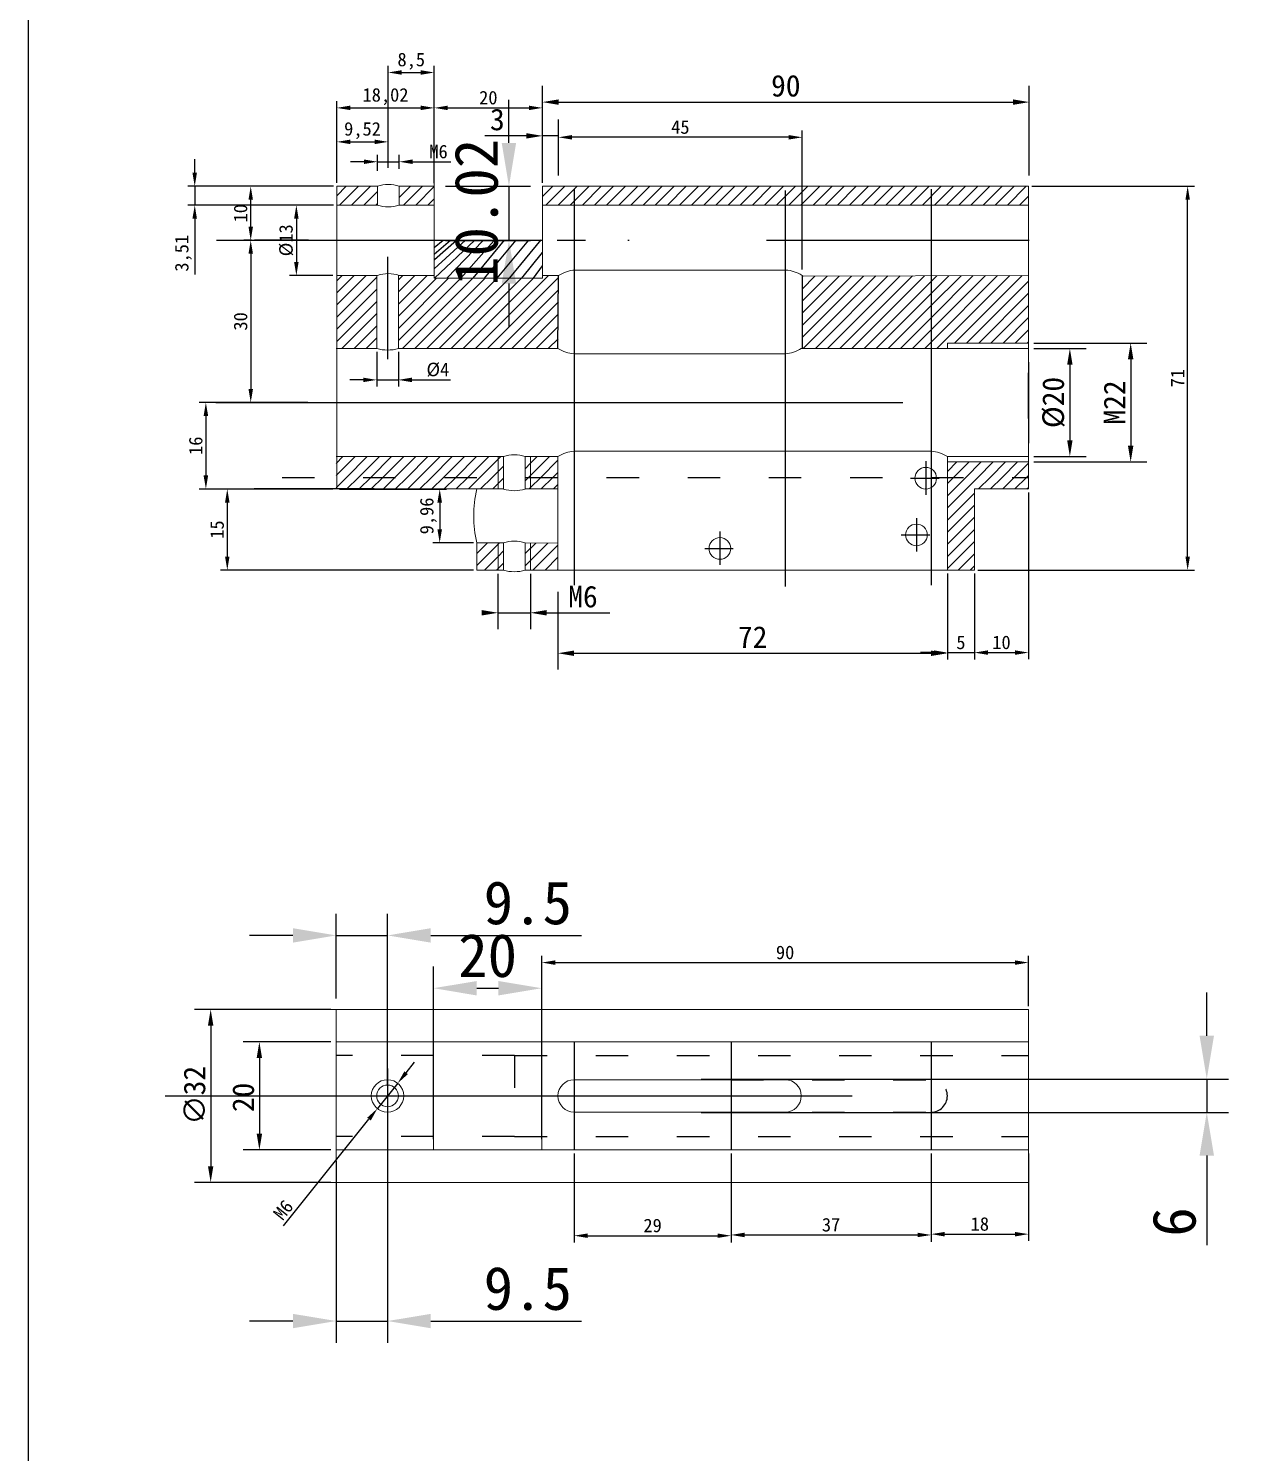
# Model space of a CAD drawing. Header units: millimetres. Extents: x 1443 to 3417, y 283 to 1662.
# Drawn here: x 1921.6 to 2147.6, y 962.6 to 1226 of the extents above; entities that cross this region are included whole.
import ezdxf

# ---------------------------------------------------------------- set-up
doc = ezdxf.new("R2010")
doc.units = ezdxf.units.MM
doc.linetypes.add('ACAD_ISO03W100', pattern=[30, 12, -18])
doc.linetypes.add('DASHDOTX3', pattern=[508, 254, -127, 0, -127])
doc.layers.get('Defpoints').update_dxf_attribs({"color": 6})
for name, color, linetype in [('中线', 1, 'DASHDOTX3'), ('标注线', 3, 'Continuous'), ('虚线', 2, 'ACAD_ISO03W100')]:
    doc.layers.add(name, color=color, linetype=linetype)
doc.layers.add('实线', color=7, linetype='Continuous', lineweight=20)
doc.layers.add('实线2', color=5, linetype='Continuous', lineweight=20)
doc.styles.get("Standard").update_dxf_attribs({"font": 'SimSun.ttf'})
doc.dimstyles.new('ISO-25', dxfattribs={"dimtxt": 2.5, "dimasz": 2.5, "dimexe": 1.25, "dimexo": 0.625, "dimtad": 1, "dimtxsty": 'Standard', "dimcen": 2.5, "dimadec": 0, "dimazin": 0, "dimtfac": 1, "dimtmove": 0, "dimatfit": 3, "dimfxl": 1, "dimarcsym": 0})
doc.dimstyles.new('大尺寸', dxfattribs={"dimtxt": 8, "dimasz": 8, "dimexe": 4, "dimexo": 2, "dimgap": 2, "dimtad": 1, "dimdsep": 46, "dimtxsty": 'Standard', "dimcen": 8, "dimadec": 0, "dimazin": 0, "dimtfac": 1, "dimtmove": 0, "dimatfit": 3, "dimfxl": 1, "dimarcsym": 0})

# ---------------------------------------------------------------- blocks, each defined once
blk = doc.blocks.new('*D2')
at = {"layer": 'Defpoints', "color": 0}
for p in [(2016.64, 1211.34), (1996.64, 1196.85), (2016.64, 1196.85)]:
    blk.add_point(p, dxfattribs=at)
at = {"layer": '实线', "color": 0, "lineweight": -2}
for p, q in [((1996.64, 1197.48), (1996.64, 1212.59)), ((2016.64, 1197.48), (2016.64, 1212.59)), ((1999.14, 1211.34), (2014.14, 1211.34))]:
    blk.add_line(p, q, dxfattribs=at)
at = {"layer": '实线', "color": 0}
for points in [[(1999.14, 1211.76), (1999.14, 1210.93), (1996.64, 1211.34)], [(2014.14, 1211.76), (2014.14, 1210.93), (2016.64, 1211.34)]]:
    blk.add_solid(points, dxfattribs=at)
at = {"layer": '实线', "color": 0, "insert": (2006.64, 1213.22), "char_height": 2.5, "attachment_point": 5}
blk.add_mtext('20', dxfattribs=at)
blk = doc.blocks.new('*D3')
at = {"layer": 'Defpoints', "color": 0}
for p in [(1996.64, 1211.34), (1978.62, 1196.85), (1996.64, 1196.85)]:
    blk.add_point(p, dxfattribs=at)
at = {"layer": '实线', "color": 0, "lineweight": -2}
for p, q in [((1978.62, 1197.48), (1978.62, 1212.59)), ((1996.64, 1197.48), (1996.64, 1212.59)), ((1981.12, 1211.34), (1994.14, 1211.34))]:
    blk.add_line(p, q, dxfattribs=at)
at = {"layer": '实线', "color": 0}
for points in [[(1981.12, 1211.76), (1981.12, 1210.93), (1978.62, 1211.34)], [(1994.14, 1211.76), (1994.14, 1210.93), (1996.64, 1211.34)]]:
    blk.add_solid(points, dxfattribs=at)
at = {"layer": '实线', "color": 0, "insert": (1987.63, 1213.43), "char_height": 2.5, "attachment_point": 5}
blk.add_mtext('18,02', dxfattribs=at)
blk = doc.blocks.new('*D4')
at = {"layer": 'Defpoints', "color": 0}
for p in [(2091.51, 1125.85), (2096.51, 1125.85), (2096.51, 1110.59)]:
    blk.add_point(p, dxfattribs=at)
at = {"layer": '实线', "color": 0, "lineweight": -2}
for p, q in [((2091.51, 1125.23), (2091.51, 1109.34)), ((2096.51, 1125.23), (2096.51, 1109.34)), ((2089.01, 1110.59), (2086.51, 1110.59)), ((2091.51, 1110.59), (2096.51, 1110.59)), ((2099.01, 1110.59), (2101.51, 1110.59))]:
    blk.add_line(p, q, dxfattribs=at)
at = {"layer": '实线', "color": 0}
for points in [[(2089.01, 1111.01), (2089.01, 1110.18), (2091.51, 1110.59)], [(2099.01, 1111.01), (2099.01, 1110.18), (2096.51, 1110.59)]]:
    blk.add_solid(points, dxfattribs=at)
at = {"layer": '实线', "color": 0, "insert": (2094.01, 1112.47), "char_height": 2.5, "attachment_point": 5}
blk.add_mtext('5', dxfattribs=at)
blk = doc.blocks.new('*D5')
at = {"layer": 'Defpoints', "color": 0}
for p in [(2106.51, 1140.85), (2096.51, 1125.85), (2106.51, 1110.6)]:
    blk.add_point(p, dxfattribs=at)
at = {"layer": '实线', "color": 0, "lineweight": -2}
for p, q in [((2106.51, 1140.23), (2106.51, 1109.35)), ((2096.51, 1125.23), (2096.51, 1109.35)), ((2099.01, 1110.6), (2104.01, 1110.6))]:
    blk.add_line(p, q, dxfattribs=at)
at = {"layer": '实线', "color": 0}
for points in [[(2099.01, 1111.01), (2099.01, 1110.18), (2096.51, 1110.6)], [(2104.01, 1111.01), (2104.01, 1110.18), (2106.51, 1110.6)]]:
    blk.add_solid(points, dxfattribs=at)
at = {"layer": '实线', "color": 0, "insert": (2101.51, 1112.47), "char_height": 2.5, "attachment_point": 5}
blk.add_mtext('10', dxfattribs=at)
blk = doc.blocks.new('*D6')
at = {"layer": 'Defpoints', "color": 0}
for p in [(1978.51, 1140.85), (1958.38, 1125.85), (2004.51, 1125.85)]:
    blk.add_point(p, dxfattribs=at)
at = {"layer": '实线', "color": 0, "lineweight": -2}
for p, q in [((1977.88, 1140.85), (1957.13, 1140.85)), ((1958.38, 1138.35), (1958.38, 1128.35)), ((2003.88, 1125.85), (1957.13, 1125.85))]:
    blk.add_line(p, q, dxfattribs=at)
at = {"layer": '实线', "color": 0}
for points in [[(1957.96, 1138.35), (1958.79, 1138.35), (1958.38, 1140.85)], [(1957.96, 1128.35), (1958.79, 1128.35), (1958.38, 1125.85)]]:
    blk.add_solid(points, dxfattribs=at)
at = {"layer": '实线', "color": 0, "insert": (1956.5, 1133.35), "char_height": 2.5, "attachment_point": 5, "rotation": 90}
blk.add_mtext('15', dxfattribs=at)
blk = doc.blocks.new('*D7')
at = {"layer": 'Defpoints', "color": 0}
for p in [(1978.62, 1193.35), (1971.15, 1180.35), (1978.51, 1180.35)]:
    blk.add_point(p, dxfattribs=at)
at = {"layer": '实线', "color": 0, "lineweight": -2}
for p, q in [((1977.99, 1193.35), (1969.9, 1193.35)), ((1971.15, 1190.85), (1971.15, 1182.85)), ((1977.88, 1180.35), (1969.9, 1180.35))]:
    blk.add_line(p, q, dxfattribs=at)
at = {"layer": '实线', "color": 0}
for points in [[(1970.73, 1190.85), (1971.57, 1190.85), (1971.15, 1193.35)], [(1970.73, 1182.85), (1971.57, 1182.85), (1971.15, 1180.35)]]:
    blk.add_solid(points, dxfattribs=at)
at = {"layer": '实线', "color": 0, "insert": (1969.28, 1186.85), "char_height": 2.5, "attachment_point": 5, "rotation": 90}
blk.add_mtext('%%C13', dxfattribs=at)
blk = doc.blocks.new('*D8')
at = {"layer": 'Defpoints', "color": 0}
for p in [(1988.14, 1205.06), (1988.14, 1199.64), (1978.62, 1196.85)]:
    blk.add_point(p, dxfattribs=at)
at = {"layer": '实线', "color": 0, "lineweight": -2}
for p, q in [((1978.62, 1197.48), (1978.62, 1206.31)), ((1981.12, 1205.06), (1985.64, 1205.06)), ((1988.14, 1200.27), (1988.14, 1206.31))]:
    blk.add_line(p, q, dxfattribs=at)
at = {"layer": '实线', "color": 0}
for points in [[(1981.12, 1205.47), (1981.12, 1204.64), (1978.62, 1205.06)], [(1985.64, 1205.47), (1985.64, 1204.64), (1988.14, 1205.06)]]:
    blk.add_solid(points, dxfattribs=at)
at = {"layer": '实线', "color": 0, "lineweight": -3, "insert": (1983.38, 1207.14), "char_height": 2.5, "attachment_point": 5}
blk.add_mtext('9,52', dxfattribs=at)
blk = doc.blocks.new('*D9')
at = {"layer": 'Defpoints', "color": 0}
for p in [(1978.51, 1140.85), (1997.65, 1130.89), (2004.51, 1130.89)]:
    blk.add_point(p, dxfattribs=at)
at = {"layer": '实线', "color": 0, "lineweight": -2}
for p, q in [((1979.13, 1140.85), (1998.9, 1140.85)), ((1997.65, 1138.35), (1997.65, 1133.39)), ((2003.88, 1130.89), (1996.4, 1130.89))]:
    blk.add_line(p, q, dxfattribs=at)
at = {"layer": '实线', "color": 0}
for points in [[(1997.23, 1138.35), (1998.07, 1138.35), (1997.65, 1140.85)], [(1997.23, 1133.39), (1998.07, 1133.39), (1997.65, 1130.89)]]:
    blk.add_solid(points, dxfattribs=at)
at = {"layer": '实线', "color": 0, "lineweight": -3, "insert": (1995.57, 1135.87), "char_height": 2.5, "attachment_point": 5, "rotation": 90}
blk.add_mtext('9,96', dxfattribs=at)
blk = doc.blocks.new('*D20')
at = {"color": 0, "lineweight": -2}
for p, q in [((1983.64, 1201.38), (1981.14, 1201.38)), ((1986.14, 1199.69), (1986.14, 1202.63)), ((1986.14, 1201.38), (1990.14, 1201.38)), ((1990.14, 1200.06), (1990.14, 1202.63)), ((1992.64, 1201.38), (1999.72, 1201.38))]:
    blk.add_line(p, q, dxfattribs=at)
at = {"color": 0}
for points in [[(1983.64, 1201.8), (1983.64, 1200.96), (1986.14, 1201.38)], [(1992.64, 1201.8), (1992.64, 1200.96), (1990.14, 1201.38)]]:
    blk.add_solid(points, dxfattribs=at)
at = {"layer": 'Defpoints', "color": 0}
for p in [(1990.14, 1201.38), (1986.14, 1199.07), (1990.14, 1199.43)]:
    blk.add_point(p, dxfattribs=at)
at = {"color": 0, "insert": (1997.43, 1203.25), "char_height": 2.5, "attachment_point": 5}
blk.add_mtext('M6', dxfattribs=at)
blk = doc.blocks.new('*D56')
at = {"color": 0, "linetype": 'DASHDOTX3', "lineweight": -2}
for p, q in [((2022.51, 1017.97), (2022.51, 1001.49)), ((2051.51, 1017.97), (2051.51, 1001.49)), ((2025.01, 1002.74), (2049.01, 1002.74))]:
    blk.add_line(p, q, dxfattribs=at)
at = {"color": 0, "linetype": 'DASHDOTX3'}
for points in [[(2025.01, 1003.16), (2025.01, 1002.33), (2022.51, 1002.74)], [(2049.01, 1003.16), (2049.01, 1002.33), (2051.51, 1002.74)]]:
    blk.add_solid(points, dxfattribs=at)
at = {"layer": 'Defpoints', "color": 0, "linetype": 'DASHDOTX3'}
for p in [(2022.51, 1018.6), (2051.51, 1018.6), (2051.51, 1002.74)]:
    blk.add_point(p, dxfattribs=at)
at = {"color": 0, "linetype": 'DASHDOTX3', "insert": (2037.01, 1004.62), "char_height": 2.5, "attachment_point": 5}
blk.add_mtext('29', dxfattribs=at)
blk = doc.blocks.new('*D57')
at = {"color": 0, "linetype": 'DASHDOTX3', "lineweight": -2}
for p, q in [((2051.51, 1017.97), (2051.51, 1001.63)), ((2088.51, 1017.97), (2088.51, 1001.63)), ((2054.01, 1002.88), (2086.01, 1002.88))]:
    blk.add_line(p, q, dxfattribs=at)
at = {"color": 0, "linetype": 'DASHDOTX3'}
for points in [[(2054.01, 1003.3), (2054.01, 1002.47), (2051.51, 1002.88)], [(2086.01, 1003.3), (2086.01, 1002.47), (2088.51, 1002.88)]]:
    blk.add_solid(points, dxfattribs=at)
at = {"layer": 'Defpoints', "color": 0, "linetype": 'DASHDOTX3'}
for p in [(2051.51, 1018.6), (2088.51, 1018.6), (2088.51, 1002.88)]:
    blk.add_point(p, dxfattribs=at)
at = {"color": 0, "linetype": 'DASHDOTX3', "insert": (2070.01, 1004.76), "char_height": 2.5, "attachment_point": 5}
blk.add_mtext('37', dxfattribs=at)
blk = doc.blocks.new('*D58')
at = {"color": 0, "linetype": 'DASHDOTX3', "lineweight": -2}
for p, q in [((2088.51, 1017.97), (2088.51, 1001.78)), ((2106.51, 1017.97), (2106.51, 1001.78)), ((2091.01, 1003.03), (2104.01, 1003.03))]:
    blk.add_line(p, q, dxfattribs=at)
at = {"color": 0, "linetype": 'DASHDOTX3'}
for points in [[(2091.01, 1003.44), (2091.01, 1002.61), (2088.51, 1003.03)], [(2104.01, 1003.44), (2104.01, 1002.61), (2106.51, 1003.03)]]:
    blk.add_solid(points, dxfattribs=at)
at = {"layer": 'Defpoints', "color": 0, "linetype": 'DASHDOTX3'}
for p in [(2088.51, 1018.6), (2106.51, 1018.6), (2106.51, 1003.03)]:
    blk.add_point(p, dxfattribs=at)
at = {"color": 0, "linetype": 'DASHDOTX3', "insert": (2097.51, 1004.9), "char_height": 2.5, "attachment_point": 5}
blk.add_mtext('18', dxfattribs=at)
blk = doc.blocks.new('*D59')
at = {"color": 0, "linetype": 'DASHDOTX3', "lineweight": -2}
for p, q in [((2016.51, 1039.22), (2016.51, 1054.51)), ((2106.51, 1045.22), (2106.51, 1054.51)), ((2019.01, 1053.26), (2104.01, 1053.26))]:
    blk.add_line(p, q, dxfattribs=at)
at = {"color": 0, "linetype": 'DASHDOTX3'}
for points in [[(2019.01, 1053.67), (2019.01, 1052.84), (2016.51, 1053.26)], [(2104.01, 1053.67), (2104.01, 1052.84), (2106.51, 1053.26)]]:
    blk.add_solid(points, dxfattribs=at)
at = {"layer": 'Defpoints', "color": 0, "linetype": 'DASHDOTX3'}
for p in [(2106.51, 1053.26), (2106.51, 1044.6), (2016.51, 1038.6)]:
    blk.add_point(p, dxfattribs=at)
at = {"color": 0, "linetype": 'DASHDOTX3', "insert": (2061.51, 1055.13), "char_height": 2.5, "attachment_point": 5}
blk.add_mtext('90', dxfattribs=at)
blk = doc.blocks.new('*D60')
at = {"color": 0, "linetype": 'DASHDOTX3', "lineweight": -2}
for p, q in [((1991.44, 1032.89), (1993.01, 1034.85)), ((1989.88, 1030.94), (1986.13, 1026.26)), ((1968.76, 1004.55), (1984.57, 1024.31))]:
    blk.add_line(p, q, dxfattribs=at)
at = {"color": 0, "linetype": 'DASHDOTX3'}
for points in [[(1991.12, 1033.15), (1991.77, 1032.63), (1989.88, 1030.94)], [(1984.25, 1024.57), (1984.9, 1024.04), (1986.13, 1026.26)]]:
    blk.add_solid(points, dxfattribs=at)
at = {"layer": 'Defpoints', "color": 0, "linetype": 'DASHDOTX3'}
for p in [(1989.88, 1030.94), (1986.13, 1026.26)]:
    blk.add_point(p, dxfattribs=at)
at = {"color": 0, "linetype": 'DASHDOTX3', "insert": (1968.73, 1007.51), "char_height": 2.5, "attachment_point": 5, "rotation": 51.3335}
blk.add_mtext('M6', dxfattribs=at)
blk = doc.blocks.new('*D303')
at = {"color": 0, "lineweight": -2}
for p, q in [((2019.64, 1199.48), (2019.64, 1207.15)), ((2064.64, 1181.47), (2064.64, 1207.15)), ((2062.14, 1205.9), (2022.14, 1205.9))]:
    blk.add_line(p, q, dxfattribs=at)
at = {"color": 0}
for points in [[(2022.14, 1206.32), (2022.14, 1205.48), (2019.64, 1205.9)], [(2062.14, 1206.32), (2062.14, 1205.48), (2064.64, 1205.9)]]:
    blk.add_solid(points, dxfattribs=at)
at = {"layer": 'Defpoints', "color": 0}
for p in [(2019.64, 1205.9), (2019.64, 1198.85), (2064.64, 1180.85)]:
    blk.add_point(p, dxfattribs=at)
at = {"color": 0, "insert": (2042.14, 1207.78), "char_height": 2.5, "attachment_point": 5}
blk.add_mtext('45', dxfattribs=at)
blk = doc.blocks.new('*D304')
at = {"color": 0, "lineweight": -2}
for p, q in [((1986.01, 1166.23), (1986.01, 1159.78)), ((1990.01, 1166.23), (1990.01, 1159.78)), ((1983.51, 1161.03), (1981.01, 1161.03)), ((1986.01, 1161.03), (1990.01, 1161.03)), ((1992.51, 1161.03), (1999.62, 1161.03))]:
    blk.add_line(p, q, dxfattribs=at)
at = {"color": 0}
for points in [[(1983.51, 1161.45), (1983.51, 1160.62), (1986.01, 1161.03)], [(1992.51, 1161.45), (1992.51, 1160.62), (1990.01, 1161.03)]]:
    blk.add_solid(points, dxfattribs=at)
at = {"layer": 'Defpoints', "color": 0}
for p in [(1986.01, 1166.85), (1990.01, 1166.85), (1990.01, 1161.03)]:
    blk.add_point(p, dxfattribs=at)
at = {"color": 0, "insert": (1997.31, 1162.91), "char_height": 2.5, "attachment_point": 5}
blk.add_mtext('%%c4', dxfattribs=at)
blk = doc.blocks.new('*D322')
at = {"color": 0, "lineweight": -2}
for p, q in [((1962.09, 1186.85), (1961.46, 1186.85)), ((1962.71, 1184.35), (1962.71, 1159.35)), ((1965.73, 1156.85), (1961.46, 1156.85))]:
    blk.add_line(p, q, dxfattribs=at)
at = {"color": 0}
for points in [[(1962.3, 1184.35), (1963.13, 1184.35), (1962.71, 1186.85)], [(1962.3, 1159.35), (1963.13, 1159.35), (1962.71, 1156.85)]]:
    blk.add_solid(points, dxfattribs=at)
at = {"layer": 'Defpoints', "color": 0}
for p in [(1962.71, 1186.85), (1962.71, 1156.85), (1966.35, 1156.85)]:
    blk.add_point(p, dxfattribs=at)
at = {"color": 0, "insert": (1960.84, 1171.85), "char_height": 2.5, "attachment_point": 5, "rotation": 90}
blk.add_mtext('30', dxfattribs=at)
blk = doc.blocks.new('*D323')
at = {"color": 0, "lineweight": -2}
for p, q in [((2107.13, 1196.85), (2137.18, 1196.85)), ((2135.93, 1128.35), (2135.93, 1194.35)), ((2097.13, 1125.85), (2137.18, 1125.85))]:
    blk.add_line(p, q, dxfattribs=at)
at = {"color": 0}
for points in [[(2135.52, 1194.35), (2136.35, 1194.35), (2135.93, 1196.85)], [(2135.52, 1128.35), (2136.35, 1128.35), (2135.93, 1125.85)]]:
    blk.add_solid(points, dxfattribs=at)
at = {"layer": 'Defpoints', "color": 0}
for p in [(2106.51, 1196.85), (2135.93, 1196.85), (2096.51, 1125.85)]:
    blk.add_point(p, dxfattribs=at)
at = {"color": 0, "insert": (2134.06, 1161.35), "char_height": 2.5, "attachment_point": 5, "rotation": 90}
blk.add_mtext('71', dxfattribs=at)
blk = doc.blocks.new('*D324')
at = {"color": 0, "lineweight": -2}
for p, q in [((1977.99, 1196.85), (1961.46, 1196.85)), ((1962.71, 1189.35), (1962.71, 1194.35)), ((1962.86, 1186.85), (1961.46, 1186.85))]:
    blk.add_line(p, q, dxfattribs=at)
at = {"color": 0}
for points in [[(1962.3, 1194.35), (1963.13, 1194.35), (1962.71, 1196.85)], [(1962.3, 1189.35), (1963.13, 1189.35), (1962.71, 1186.85)]]:
    blk.add_solid(points, dxfattribs=at)
at = {"layer": 'Defpoints', "color": 0}
for p in [(1962.71, 1196.85), (1978.62, 1196.85), (1963.48, 1186.85)]:
    blk.add_point(p, dxfattribs=at)
at = {"color": 0, "insert": (1960.84, 1191.85), "char_height": 2.5, "attachment_point": 5, "rotation": 90}
blk.add_mtext('10', dxfattribs=at)
blk = doc.blocks.new('*D325')
at = {"color": 0, "lineweight": -2}
for p, q in [((1952.36, 1199.35), (1952.36, 1201.85)), ((1977.99, 1196.85), (1951.11, 1196.85)), ((1952.36, 1196.85), (1952.36, 1193.35)), ((1977.99, 1193.35), (1951.11, 1193.35)), ((1952.36, 1190.85), (1952.36, 1180.55))]:
    blk.add_line(p, q, dxfattribs=at)
at = {"color": 0}
for points in [[(1951.94, 1199.35), (1952.77, 1199.35), (1952.36, 1196.85)], [(1951.94, 1190.85), (1952.77, 1190.85), (1952.36, 1193.35)]]:
    blk.add_solid(points, dxfattribs=at)
at = {"layer": 'Defpoints', "color": 0}
for p in [(1978.62, 1196.85), (1952.36, 1193.35), (1978.62, 1193.35)]:
    blk.add_point(p, dxfattribs=at)
at = {"color": 0, "insert": (1950.27, 1184.45), "char_height": 2.5, "attachment_point": 5, "rotation": 90}
blk.add_mtext('3,51', dxfattribs=at)
blk = doc.blocks.new('*D326')
at = {"color": 0, "lineweight": -2}
for p, q in [((1962.09, 1156.85), (1953.17, 1156.85)), ((1954.42, 1154.35), (1954.42, 1143.35)), ((1957.75, 1140.85), (1953.17, 1140.85))]:
    blk.add_line(p, q, dxfattribs=at)
at = {"color": 0}
for points in [[(1954, 1154.35), (1954.84, 1154.35), (1954.42, 1156.85)], [(1954, 1143.35), (1954.84, 1143.35), (1954.42, 1140.85)]]:
    blk.add_solid(points, dxfattribs=at)
at = {"layer": 'Defpoints', "color": 0}
for p in [(1962.71, 1156.85), (1954.42, 1140.85), (1958.38, 1140.85)]:
    blk.add_point(p, dxfattribs=at)
at = {"color": 0, "insert": (1952.55, 1148.85), "char_height": 2.5, "attachment_point": 5, "rotation": 90}
blk.add_mtext('16', dxfattribs=at)
blk = doc.blocks.new('*D342')
at = {"color": 0, "lineweight": -2}
for p, q in [((1988.14, 1200.27), (1988.14, 1219.14)), ((1990.64, 1217.89), (1994.14, 1217.89)), ((1996.64, 1197.4), (1996.64, 1219.14))]:
    blk.add_line(p, q, dxfattribs=at)
at = {"color": 0}
for points in [[(1990.64, 1218.31), (1990.64, 1217.47), (1988.14, 1217.89)], [(1994.14, 1218.31), (1994.14, 1217.47), (1996.64, 1217.89)]]:
    blk.add_solid(points, dxfattribs=at)
at = {"layer": 'Defpoints', "color": 0}
for p in [(1996.64, 1217.89), (1988.14, 1199.64), (1996.64, 1196.77)]:
    blk.add_point(p, dxfattribs=at)
at = {"color": 0, "insert": (1992.39, 1219.97), "char_height": 2.5, "attachment_point": 5}
blk.add_mtext('8,5', dxfattribs=at)
blk = doc.blocks.new('*D423')
at = {"color": 0, "lineweight": -2}
for p, q in [((1978.51, 1046.6), (1978.51, 1062.28)), ((1988.01, 1030.6), (1988.01, 1062.28)), ((1970.51, 1058.28), (1962.51, 1058.28)), ((1978.51, 1058.28), (1988.01, 1058.28)), ((1996.01, 1058.28), (2023.87, 1058.28))]:
    blk.add_line(p, q, dxfattribs=at)
at = {"color": 0}
for points in [[(1970.51, 1059.62), (1970.51, 1056.95), (1978.51, 1058.28)], [(1996.01, 1059.62), (1996.01, 1056.95), (1988.01, 1058.28)]]:
    blk.add_solid(points, dxfattribs=at)
at = {"layer": 'Defpoints', "color": 0}
for p in [(1988.01, 1058.28), (1978.51, 1044.6), (1988.01, 1028.6)]:
    blk.add_point(p, dxfattribs=at)
at = {"color": 0, "insert": (2013.94, 1064.28), "char_height": 8, "attachment_point": 5}
blk.add_mtext('9.5', dxfattribs=at)
blk = doc.blocks.new('*D425')
at = {"color": 0, "lineweight": -2}
for p, q in [((1988.01, 1026.6), (1988.01, 982.96)), ((1978.51, 1016.6), (1978.51, 982.96)), ((1970.51, 986.96), (1962.51, 986.96)), ((1978.51, 986.96), (1988.01, 986.96)), ((1996.01, 986.96), (2023.87, 986.96))]:
    blk.add_line(p, q, dxfattribs=at)
at = {"color": 0}
for points in [[(1970.51, 988.29), (1970.51, 985.63), (1978.51, 986.96)], [(1996.01, 988.29), (1996.01, 985.63), (1988.01, 986.96)]]:
    blk.add_solid(points, dxfattribs=at)
at = {"layer": 'Defpoints', "color": 0}
for p in [(1988.01, 1028.6), (1978.51, 1018.6), (1988.01, 986.96)]:
    blk.add_point(p, dxfattribs=at)
at = {"color": 0, "insert": (2013.94, 992.96), "char_height": 8, "attachment_point": 5}
blk.add_mtext('9.5', dxfattribs=at)
blk = doc.blocks.new('*D426')
at = {"color": 0, "lineweight": -2}
for p, q in [((1996.51, 1020.6), (1996.51, 1052.52)), ((2016.51, 1020.6), (2016.51, 1052.52)), ((2004.51, 1048.52), (2008.51, 1048.52))]:
    blk.add_line(p, q, dxfattribs=at)
at = {"color": 0}
for points in [[(2004.51, 1049.85), (2004.51, 1047.18), (1996.51, 1048.52)], [(2008.51, 1049.85), (2008.51, 1047.18), (2016.51, 1048.52)]]:
    blk.add_solid(points, dxfattribs=at)
at = {"layer": 'Defpoints', "color": 0}
for p in [(2016.51, 1048.52), (1996.51, 1018.6), (2016.51, 1018.6)]:
    blk.add_point(p, dxfattribs=at)
at = {"color": 0, "insert": (2006.51, 1054.52), "char_height": 8, "attachment_point": 5}
blk.add_mtext('20', dxfattribs=at)
blk = doc.blocks.new('*D556')
at = {"color": 0, "lineweight": -2}
for p, q in [((2139.47, 1039.72), (2139.47, 1047.72)), ((2045.99, 1031.72), (2143.47, 1031.72)), ((2139.47, 1031.72), (2139.47, 1025.56)), ((2045.99, 1025.56), (2143.47, 1025.56)), ((2139.47, 1017.56), (2139.47, 1001.02))]:
    blk.add_line(p, q, dxfattribs=at)
at = {"color": 0}
for points in [[(2138.14, 1039.72), (2140.8, 1039.72), (2139.47, 1031.72)], [(2140.8, 1017.56), (2138.14, 1017.56), (2139.47, 1025.56)]]:
    blk.add_solid(points, dxfattribs=at)
at = {"layer": 'Defpoints', "color": 0}
for p in [(2043.99, 1031.72), (2043.99, 1025.56), (2139.47, 1025.56)]:
    blk.add_point(p, dxfattribs=at)
at = {"color": 0, "insert": (2133.47, 1005.29), "char_height": 8, "attachment_point": 5, "rotation": 90}
blk.add_mtext('6', dxfattribs=at)
blk = doc.blocks.new('*D563')
at = {"color": 0, "lineweight": -2}
for p, q in [((2010.45, 1204.85), (2010.45, 1212.85)), ((1998.71, 1196.85), (2014.45, 1196.85)), ((2010.45, 1196.85), (2010.45, 1186.84)), ((1998.71, 1186.84), (2014.45, 1186.84)), ((2010.45, 1178.84), (2010.45, 1170.84))]:
    blk.add_line(p, q, dxfattribs=at)
at = {"color": 0}
for points in [[(2009.12, 1204.85), (2011.78, 1204.85), (2010.45, 1196.85)], [(2011.78, 1178.84), (2009.12, 1178.84), (2010.45, 1186.84)]]:
    blk.add_solid(points, dxfattribs=at)
at = {"layer": 'Defpoints', "color": 0}
for p in [(1996.71, 1196.85), (1996.71, 1186.84), (2010.45, 1186.84)]:
    blk.add_point(p, dxfattribs=at)
at = {"color": 0, "insert": (2004.45, 1192.03), "char_height": 8, "attachment_point": 5, "rotation": 90}
blk.add_mtext('10.02', dxfattribs=at)

msp = doc.modelspace()

# ---------------------------------------------------------------- hatches: boundary and pattern name
h = msp.add_hatch()
h.set_pattern_fill('ANSI31', color=256, scale=0.5, style=0)
h.paths.add_polyline_path([(1986.14196, 1193.34524), (1986.14241, 1196.85084), (1978.61758, 1196.8517), (1978.61758, 1193.34524)])
h = msp.add_hatch()
h.set_pattern_fill('ANSI31', color=256, scale=0.5, style=0)
h.set_pattern_definition([(45, (0.1337, 3.9978), (-1.122532, 1.122532), [])])
h.paths.add_polyline_path([(1990.14112, 1196.85084), (1990.14067, 1193.34889), (1996.64125, 1193.34889), (1996.64125, 1196.85084)])
h = msp.add_hatch()
h.set_pattern_fill('ANSI31', color=256, scale=0.5, style=0)
h.paths.add_polyline_path([(2016.64125, 1196.85084), (2016.64125, 1193.3489), (2106.50758, 1193.3489), (2106.50758, 1196.85084)])
h = msp.add_hatch()
h.set_pattern_fill('ANSI31', color=256, scale=0.5, style=0)
h.paths.add_polyline_path([(1986.00887, 1180.34889), (1978.61758, 1180.34889), (1978.61758, 1166.85199), (1986.00887, 1166.85199)])
h.paths.add_polyline_path([(1996.64125, 1179.85084), (1996.64125, 1180.34889), (1990.14125, 1180.34889, 0.005899147), (1990.00758, 1180.39449), (1990.00758, 1166.85199), (2019.50758, 1166.85199), (2019.63648, 1180.34889), (2016.64125, 1180.34889), (2016.64125, 1179.85084)])
h = msp.add_hatch()
h.set_pattern_fill('ANSI31', color=256, scale=0.5, style=0)
h.paths.add_polyline_path([(2064.64125, 1180.20506), (2064.64125, 1166.85199), (2088.50758, 1166.85199), (2088.50758, 1180.28679)])
h = msp.add_hatch()
h.set_pattern_fill('ANSI31', color=256, scale=0.5, style=0)
h.paths.add_polyline_path([(2096.50758, 1140.85308), (2106.50758, 1140.85308), (2106.50758, 1142.99569), (2091.50758, 1142.99569), (2091.50758, 1125.85308), (2096.50758, 1125.85308)])
h.paths.add_polyline_path([(2106.50758, 1167.85199), (2106.50758, 1180.34843), (2088.50758, 1180.28679), (2088.50758, 1166.85199), (2091.50758, 1166.85199), (2091.50758, 1167.85199)])
h = msp.add_hatch()
h.set_pattern_fill('ANSI31', color=256, scale=0.5, style=0)
h.paths.add_polyline_path([(2008.45103, 1146.85199), (1978.50758, 1146.85199), (1978.50758, 1142.99569), (2008.45103, 1142.99569)])
h.paths.add_polyline_path([(2019.50758, 1146.85199), (2014.45103, 1146.85199), (2014.45103, 1142.99569), (2019.50758, 1142.99569)])
h.paths.add_polyline_path([(2008.45044, 1130.88061), (2004.50758, 1130.89042), (2004.50758, 1125.85308), (2008.45044, 1125.85308)])
at = {"linetype": 'ACAD_ISO03W100'}
h = msp.add_hatch(dxfattribs=at)
h.set_pattern_fill('ANSI31', color=256, scale=0.5, style=0)
h.paths.add_polyline_path([(2013.45044, 1142.99569), (2014.45103, 1142.99569), (2014.45103, 1146.85199), (2013.45044, 1146.85199)])
h.paths.add_polyline_path([(2013.45044, 1140.85308), (2014.45103, 1140.85308), (2014.45103, 1142.99569), (2013.45044, 1142.99569)])
h.paths.add_polyline_path([(2009.45044, 1142.99569), (2008.45103, 1142.99569), (2008.45103, 1140.85308), (2009.45044, 1140.85308)])
h.paths.add_polyline_path([(2009.45044, 1146.85199), (2008.45103, 1146.85199), (2008.45103, 1142.99569), (2009.45044, 1142.99569)])
h = msp.add_hatch()
h.set_pattern_fill('ANSI31', color=256, scale=0.5, style=0)
h.paths.add_polyline_path([(2091.50758, 1145.85199), (2091.50758, 1142.99569), (2106.41541, 1142.99569), (2106.50758, 1143.08786), (2106.50758, 1145.85199)])
h = msp.add_hatch()
h.set_pattern_fill('ANSI31', color=256, scale=0.5, style=0)
h.paths.add_polyline_path([(2008.45103, 1142.99569), (1978.50758, 1142.99569), (1978.50758, 1140.85308), (2008.45103, 1140.85308)])
h.paths.add_polyline_path([(2019.50758, 1142.99569), (2014.45103, 1142.99569), (2014.45103, 1140.85308), (2019.39575, 1140.85308), (2019.50758, 1140.85308)])
h = msp.add_hatch(dxfattribs=at)
h.set_pattern_fill('ANSI31', color=256, scale=0.5, style=0)
h.paths.add_polyline_path([(2019.50758, 1125.85308), (2019.50758, 1130.85308), (2014.45044, 1130.86567), (2014.45044, 1125.85308)])
h.paths.add_polyline_path([(2014.45044, 1130.86567), (2013.45044, 1130.86816), (2013.45044, 1125.85308), (2014.45044, 1125.85308)])
h.paths.add_polyline_path([(2009.45044, 1130.87812), (2008.45044, 1130.88061), (2008.45044, 1125.85308), (2009.45044, 1125.85308)])

# ---------------------------------------------------------------- linework, layer by layer
for p, q in [((1996.62037, 1185.5496), (1998.2866, 1186.87279)), ((1996.62037, 1184.27542), (1999.6588, 1186.87279)), ((1996.62037, 1181.58003), (2002.4032, 1186.87279)), ((1996.64511, 1186.86142), (2016.64511, 1186.86142)), ((1996.66937, 1183.29528), (2000.78596, 1186.87279)), ((1996.66937, 1179.86479), (2004.11844, 1186.87279)), ((1998.9727, 1179.86479), (2005.68667, 1186.82379)), ((2001.57008, 1179.86479), (2007.74496, 1186.82379)), ((2003.8244, 1179.86479), (2009.65624, 1186.87279)), ((2005.9317, 1179.86479), (2011.76354, 1186.87279)), ((2008.28404, 1179.86479), (2014.11588, 1186.87279)), ((2010.58737, 1179.91379), (2016.41921, 1186.9218)), ((2012.8417, 1179.86479), (2016.66424, 1184.61847)), ((2014.998, 1179.86479), (2016.66424, 1182.11911)), ((2019.50758, 1166.85199), (2019.63648, 1180.34889)), ((2064.64125, 1180.34889), (2064.64125, 1166.85199))]:
    msp.add_line(p, q)
at = {"ltscale": 0.5}
for p, q in [((2091.50758, 1142.93461), (2091.50758, 1142.76763)), ((2106.41541, 1142.99569), (2106.50758, 1143.08786))]:
    msp.add_line(p, q, dxfattribs=at)
at = {"layer": 'Defpoints', "ltscale": 0.2}
msp.add_line((1996.64125, 1186.84889), (1997.14125, 1186.84889), dxfattribs=at)
at = {"layer": 'Defpoints', "ltscale": 0.5}
for p, q in [((1988.00823, 1166.85199), (1988.00887, 1166.85199)), ((2106.50758, 1156.84053), (2106.50758, 1162.34053))]:
    msp.add_line(p, q, dxfattribs=at)
at = {"layer": 'Defpoints'}
for p, q in [((2106.50758, 1164.32994), (2106.50758, 1149.35112)), ((2106.50758, 1153.88583), (2106.50758, 1156.84053))]:
    msp.add_line(p, q, dxfattribs=at)
at = {"layer": 'Defpoints', "ltscale": 0.5}
msp.add_lwpolyline([(1921.62479, 1404.13368), (2335.92657, 1404.13368), (2335.92657, 955.9453), (1921.62479, 955.9453)], close=True, dxfattribs=at)
at = {"layer": '中线', "ltscale": 0.5}
for p, q in [((2022.50758, 1196.30204), (2022.50758, 1123.04459)), ((2061.50433, 1196.04682), (2061.50433, 1122.78938)), ((2088.50758, 1196.30204), (2088.50758, 1123.04459)), ((2019.34725, 1186.84889), (2024.60848, 1186.84889)), ((1987.97468, 1183.80013), (1987.97468, 1164.84526)), ((1956.24942, 1156.85053), (2106.51758, 1156.85053)), ((2087.50758, 1145.97381), (2087.50758, 1139.79909)), ((2084.71358, 1142.85112), (2089.97481, 1142.85112)), ((2085.78464, 1135.47654), (2085.78464, 1129.30182)), ((2049.45634, 1132.97577), (2049.45634, 1126.80105)), ((2082.99064, 1132.35384), (2088.25186, 1132.35384)), ((2046.66234, 1129.85308), (2051.92357, 1129.85308)), ((2022.50758, 1038.59953), (2022.50758, 1018.59953)), ((2051.50758, 1038.59953), (2051.50758, 1018.59953)), ((2088.50758, 1038.59953), (2088.50758, 1018.59953)), ((1988.00672, 1033.70005), (1988.00672, 1022.98981)), ((1946.91144, 1028.59953), (2106.50758, 1028.59953))]:
    msp.add_line(p, q, dxfattribs=at)
at = {"layer": '中线', "ltscale": 0.2}
msp.add_line((1956.37309, 1186.84889), (2106.64125, 1186.84889), dxfattribs=at)
at = {"layer": '实线', "ltscale": 0.2}
for p, q in [((1978.61758, 1196.8517), (1986.14254, 1196.85084)), ((1990.14009, 1196.85084), (1996.64125, 1196.85084))]:
    msp.add_line(p, q, dxfattribs=at)
at = {"layer": '实线', "ltscale": 0.5}
for p, q in [((1978.61758, 1196.8517), (1978.61758, 1140.85308)), ((1986.14196, 1193.34907), (1986.14241, 1196.85084)), ((1990.14067, 1193.34889), (1990.14112, 1196.85084)), ((1996.64125, 1197.85084), (1996.64125, 1179.85084)), ((2016.64125, 1196.85084), (2106.50758, 1196.85084)), ((2016.64125, 1196.85084), (2016.64125, 1179.85084)), ((2106.50758, 1196.85084), (2106.50758, 1143.08786)), ((1978.61758, 1193.34524), (1986.14189, 1193.34524)), ((1990.13996, 1193.34889), (1996.64125, 1193.34889)), ((2016.64127, 1193.3489), (2106.50758, 1193.3489)), ((1978.61758, 1180.34889), (1986.14254, 1180.34889)), ((1986.00887, 1166.85199), (1986.00887, 1180.34889)), ((1990.00758, 1180.39449), (1990.00758, 1166.85199)), ((1990.14125, 1180.34889), (1996.64125, 1180.34889)), ((2016.64125, 1180.34889), (2019.64125, 1180.34889)), ((2022.64125, 1181.34889), (2061.64125, 1181.34889)), ((2064.64125, 1180.20506), (2106.50758, 1180.34843)), ((1996.64125, 1179.85084), (2016.64125, 1179.85084)), ((1978.50758, 1166.85199), (1986.00887, 1166.85199)), ((1982.00758, 1166.85199), (1986.00887, 1166.85199)), ((1990.00758, 1166.85199), (2019.50758, 1166.85199)), ((2064.50758, 1166.85199), (2106.50758, 1166.85199)), ((2022.50758, 1165.85199), (2061.50758, 1165.85199)), ((1978.50758, 1146.85199), (2009.45044, 1146.85199)), ((2009.45044, 1140.85302), (2009.45044, 1146.85199)), ((2013.448, 1146.85199), (2019.50758, 1146.85199)), ((2013.45044, 1140.85302), (2013.45044, 1146.85199)), ((2019.50758, 1146.85199), (2019.50758, 1125.85308)), ((2022.50758, 1147.85199), (2088.50758, 1147.85199)), ((2091.50758, 1146.85199), (2106.50758, 1146.85199)), ((2091.50758, 1146.85199), (2091.50758, 1125.85308)), ((1978.50758, 1140.85308), (2009.45044, 1140.85308)), ((2013.45044, 1140.85308), (2019.39575, 1140.85308)), ((2019.39575, 1140.85308), (2019.50758, 1140.85308)), ((2087.41912, 1140.85308), (2087.59604, 1140.85308)), ((2096.50758, 1140.85308), (2106.50758, 1140.85308)), ((2096.50758, 1125.85308), (2096.50758, 1140.85308)), ((2106.50758, 1143.08786), (2106.50758, 1140.85308)), ((2004.50758, 1125.85308), (2004.50758, 1130.89042)), ((2009.45044, 1130.87812), (2004.50758, 1130.89042)), ((2009.45044, 1130.87812), (2009.45044, 1125.85302)), ((2013.45044, 1130.86816), (2013.45044, 1125.85302)), ((2019.50758, 1130.85308), (2013.45044, 1130.86816)), ((2004.50758, 1125.85308), (2009.45156, 1125.85308)), ((2004.50758, 1125.85308), (2009.45156, 1125.85308)), ((2013.44637, 1125.85308), (2091.51786, 1125.85308)), ((2091.50758, 1125.85308), (2091.51786, 1125.85308)), ((2091.50758, 1125.85308), (2096.50758, 1125.85308)), ((1968.50758, 1044.59953), (2106.50758, 1044.59953)), ((1978.50758, 1044.59953), (1978.50758, 1012.59953)), ((2106.50758, 1044.59953), (2106.50758, 1012.59953)), ((1978.50758, 1038.59953), (2106.50758, 1038.59953)), ((1996.50758, 1038.59953), (1996.50758, 1018.59953)), ((2016.50758, 1038.59953), (2016.50758, 1018.59953)), ((2022.50758, 1031.59953), (2061.50758, 1031.59953)), ((2061.50758, 1025.59953), (2022.50758, 1025.59953)), ((1978.50758, 1018.59953), (2106.50758, 1018.59953)), ((2106.50758, 1012.59953), (1968.50758, 1012.59953))]:
    msp.add_line(p, q, dxfattribs=at)
for centre in [(2087.50758, 1142.85112), (2085.78464, 1132.35384), (2049.45634, 1129.85308), (1988.00672, 1028.59953)]:
    msp.add_circle(centre, 2, dxfattribs=at)
for centre, radius, start, end in [((1988.14132, 1191.20923), 5.98523, 70.4859839, 109.5088138), ((1988.14125, 1199.64454), 6.6053, 252.3807754, 287.6192246), ((1988.1419, 1174.70706), 5.98562, 70.4866325, 109.5133675), ((2023.0895, 1175.00416), 6.36054, 94.041115, 122.8287826), ((2061.2395, 1175.14364), 6.21824, 56.8344617, 86.2956407), ((1988.00823, 1173.14744), 6.6053, 252.3807754, 287.6192246), ((2022.95583, 1172.19672), 6.36054, 237.1712174, 265.958885), ((2061.10583, 1172.05724), 6.21824, 273.7043593, 303.1655383), ((2011.44915, 1141.20998), 5.98562, 70.4866325, 109.5133675), ((2022.95583, 1141.50727), 6.36054, 94.041115, 122.8287826), ((2088.10583, 1141.64674), 6.21824, 56.8344617, 86.2956407), ((2025.98249, 1135.87637), 22.04403, 166.9522926, 193.0723565), ((2011.45323, 1147.13893), 6.6053, 252.3807754, 287.6192246), ((2011.43652, 1125.30956), 5.91218, 70.0841845, 109.6357683), ((2011.44897, 1132.14914), 6.6053, 252.3807754, 287.6192246), ((2022.50758, 1028.59953), 3, 90, 270), ((2061.50758, 1028.59953), 3, 270, 90)]:
    msp.add_arc(centre, radius, start, end, dxfattribs=at)
at = {"layer": '实线2', "ltscale": 0.5}
for p, q in [((2091.50758, 1167.85199), (2106.50758, 1167.85199)), ((2091.50758, 1167.85199), (2091.50758, 1166.85199)), ((2008.45103, 1146.85199), (2008.45103, 1140.85308)), ((2014.45103, 1146.85199), (2014.45103, 1140.83387)), ((2091.50758, 1145.85199), (2106.50758, 1145.85199)), ((2014.45044, 1140.85302), (2014.45044, 1140.83328)), ((2008.45044, 1130.88061), (2008.45044, 1125.85302)), ((2014.45044, 1130.86567), (2014.45044, 1125.85302))]:
    msp.add_line(p, q, dxfattribs=at)
msp.add_circle((1988.00672, 1028.59953), 3, dxfattribs=at)
at = {"layer": '标注线', "ltscale": 0.5}
for p, q in [((2016.64125, 1198.85084), (2016.64125, 1215.41107)), ((2016.64125, 1198.85084), (2016.64125, 1215.41107)), ((2106.64125, 1198.85084), (2106.64125, 1215.41107)), ((2019.64125, 1212.41107), (2103.64125, 1212.41107)), ((2016.64125, 1199.85084), (2016.64125, 1209.16802)), ((2019.64125, 1198.85084), (2019.64125, 1209.19795)), ((2019.64125, 1199.85084), (2019.64125, 1209.16802)), ((2013.64125, 1206.16802), (2005.97459, 1206.16802)), ((2019.64125, 1206.16802), (2016.64125, 1206.16802)), ((1973.37309, 1186.84889), (1963.43052, 1186.84889)), ((1972.37309, 1186.84889), (1963.48489, 1186.84889)), ((2107.50758, 1167.85199), (2128.40022, 1167.85199)), ((2107.50758, 1166.85199), (2117.15592, 1166.85199)), ((2125.40022, 1164.85199), (2125.40022, 1148.85199)), ((2114.15592, 1163.85199), (2114.15592, 1149.85199)), ((1973.24942, 1156.85053), (1963.35122, 1156.85053)), ((1973.24942, 1156.85053), (1963.35122, 1156.85053)), ((2107.50758, 1146.85199), (2117.15592, 1146.85199)), ((2107.50758, 1145.85199), (2128.40022, 1145.85199)), ((1985.50758, 1140.85308), (1963.35122, 1140.85308)), ((2008.41778, 1125.15125), (2008.41778, 1114.95771)), ((2014.41778, 1125.15125), (2014.41778, 1114.95771)), ((2019.50758, 1121.85308), (2019.50758, 1107.47128)), ((2019.50758, 1121.85308), (2019.50758, 1107.47128)), ((2008.41778, 1117.95771), (2014.41778, 1117.95771)), ((2017.41778, 1117.95771), (2029.08445, 1117.95771)), ((2022.50758, 1110.47128), (2025.50758, 1110.47128)), ((2022.50758, 1110.47128), (2088.50758, 1110.47128)), ((1977.50758, 1044.59953), (1952.30645, 1044.59953)), ((1955.30645, 1041.59953), (1955.30645, 1015.59953)), ((1977.50758, 1038.59953), (1961.31213, 1038.59953)), ((1964.31213, 1035.59953), (1964.31213, 1021.59953)), ((1977.50758, 1018.59953), (1961.31213, 1018.59953)), ((1977.50758, 1012.59953), (1952.30645, 1012.59953))]:
    msp.add_line(p, q, dxfattribs=at)
for points in [[(2019.64125, 1212.91107), (2019.64125, 1211.91107), (2016.64125, 1212.41107)], [(2103.64125, 1212.91107), (2103.64125, 1211.91107), (2106.64125, 1212.41107)], [(2013.64125, 1206.66802), (2013.64125, 1205.66802), (2016.64125, 1206.16802)], [(2113.65592, 1163.85199), (2114.65592, 1163.85199), (2114.15592, 1166.85199)], [(2124.90022, 1164.85199), (2125.90022, 1164.85199), (2125.40022, 1167.85199)], [(2113.65592, 1149.85199), (2114.65592, 1149.85199), (2114.15592, 1146.85199)], [(2124.90022, 1148.85199), (2125.90022, 1148.85199), (2125.40022, 1145.85199)], [(2005.41778, 1118.45771), (2005.41778, 1117.45771), (2008.41778, 1117.95771)], [(2017.41778, 1118.45771), (2017.41778, 1117.45771), (2014.41778, 1117.95771)], [(2022.50758, 1110.97128), (2022.50758, 1109.97128), (2019.50758, 1110.47128)], [(2022.50758, 1110.97128), (2022.50758, 1109.97128), (2019.50758, 1110.47128)], [(2088.50758, 1110.97128), (2088.50758, 1109.97128), (2091.50758, 1110.47128)], [(1954.80645, 1041.59953), (1955.80645, 1041.59953), (1955.30645, 1044.59953)], [(1963.81213, 1035.59953), (1964.81213, 1035.59953), (1964.31213, 1038.59953)], [(1963.81213, 1021.59953), (1964.81213, 1021.59953), (1964.31213, 1018.59953)], [(1954.80645, 1015.59953), (1955.80645, 1015.59953), (1955.30645, 1012.59953)]]:
    msp.add_solid(points, dxfattribs=at)
at = {"layer": '虚线', "ltscale": 0.5}
for p, q in [((1968.50758, 1142.99569), (2106.50758, 1142.99569)), ((2011.50758, 1036.09953), (1978.50758, 1036.09953)), ((2011.50758, 1036.09953), (2106.50758, 1036.09953)), ((2011.50758, 1036.09953), (2011.50758, 1021.09953)), ((2051.50758, 1031.59953), (2088.50758, 1031.59953)), ((2051.50758, 1025.59953), (2088.50758, 1025.59953)), ((2011.50758, 1021.09953), (1978.50758, 1021.09953)), ((2011.50758, 1021.09953), (2106.50758, 1021.09953))]:
    msp.add_line(p, q, dxfattribs=at)
msp.add_arc((2088.50758, 1028.59953), 3, 270, 90, dxfattribs=at)

# ---------------------------------------------------------------- texts
at = {"layer": '标注线'}
msp.add_text('M6', height=4, dxfattribs=at).set_placement((2021.41778, 1118.95771))
for s, p in [('∅32', (1954.30645, 1023.26619)), ('20', (1963.31213, 1025.59953))]:
    msp.add_text(s, height=4, rotation=90, dxfattribs=at).set_placement(p)
at = {"layer": '标注线', "ltscale": 0.5, "char_height": 4, "attachment_point": 5}
for s, insert in [('90', (2061.64125, 1215.41107)), ('3', (2008.30792, 1209.16802)), ('72', (2055.50758, 1113.47128))]:
    msp.add_mtext(s, dxfattribs=dict(at, insert=insert))
at = {"layer": '标注线', "ltscale": 0.5, "char_height": 4, "attachment_point": 5, "rotation": 90}
for s, insert in [('%%c20', (2111.15592, 1156.85199)), ('M22', (2122.40022, 1156.85199))]:
    msp.add_mtext(s, dxfattribs=dict(at, insert=insert))

# ---------------------------------------------------------------- dimensions: what is measured, and where the dimension line sits
for base, p1, p2, dimstyle, picture, middle in [((1996.64125, 1217.88997), (1988.14125, 1199.64454), (1996.64125, 1196.77243), 'ISO-25', '*D342', (1992.39125, 1219.9733)), ((2019.64125, 1205.90125), (2064.64263, 1180.84799), (2019.64125, 1198.85084), 'ISO-25', '*D303', (2042.14194, 1207.77625)), ((1988.00672, 1058.28179), (1978.50758, 1044.59953), (1988.00672, 1028.59953), '大尺寸', '*D423', (2013.94005, 1064.28179)), ((2016.50758, 1048.51729), (1996.50758, 1018.59953), (2016.50758, 1018.59953), '大尺寸', '*D426', (2006.50758, 1054.51729)), ((1988.00672, 986.9591), (1978.50758, 1018.59953), (1988.00672, 1028.59953), '大尺寸', '*D425', (2013.94005, 992.9591))]:
    dim = msp.add_linear_dim(base=base, p1=p1, p2=p2, dimstyle=dimstyle)
    dim.commit()
    dim.dimension.update_dxf_attribs({"geometry": picture, "text_midpoint": middle})
dim = msp.add_linear_dim(base=(2010.44842, 1186.83742), p1=(1996.71228, 1196.85323), p2=(1996.71239, 1186.83742), angle=90, dimstyle='大尺寸')
dim.commit()
dim.dimension.update_dxf_attribs({"geometry": '*D563', "text_midpoint": (2010.44842, 1192.02953), "dimtype": 160})
at = {"color": 3}
for base, p1, p2, text, picture, middle in [((1990.14125, 1201.37992), (1986.14254, 1199.06652), (1990.14125, 1199.43313), 'M6', '*D20', (1997.43292, 1203.25492)), ((1990.00758, 1161.03363), (1986.00887, 1166.85199), (1990.00758, 1166.85199), '%%c4', '*D304', (1997.31314, 1162.90863))]:
    dim = msp.add_linear_dim(base=base, p1=p1, p2=p2, text=text, dimstyle='ISO-25', dxfattribs=at)
    dim.commit()
    dim.dimension.update_dxf_attribs({"geometry": picture, "text_midpoint": middle})
for base, p1, p2, picture, middle in [((1952.35815, 1193.34524), (1978.61758, 1196.8517), (1978.61758, 1193.34524), '*D325', (1950.27482, 1184.44941)), ((1962.71266, 1196.8517), (1963.48489, 1186.84889), (1978.61758, 1196.8517), '*D324', (1960.83766, 1191.85029)), ((2135.9321, 1196.85084), (2096.50758, 1125.85308), (2106.50758, 1196.85084), '*D323', (2134.0571, 1161.35196)), ((1962.71266, 1156.85053), (1962.71266, 1186.84889), (1966.35122, 1156.85053), '*D322', (1960.83766, 1171.84971)), ((1954.42022, 1140.85308), (1962.71266, 1156.85053), (1958.3779, 1140.85308), '*D326', (1952.54522, 1148.8518))]:
    dim = msp.add_linear_dim(base=base, p1=p1, p2=p2, angle=90, dimstyle='ISO-25')
    dim.commit()
    dim.dimension.update_dxf_attribs({"geometry": picture, "text_midpoint": middle})
at = {"linetype": 'DASHDOTX3'}
for base, p1, p2, picture, middle in [((2106.50758, 1053.2552), (2016.50758, 1038.59953), (2106.50758, 1044.59953), '*D59', (2061.50758, 1055.1302)), ((2051.50758, 1002.74266), (2022.50758, 1018.59953), (2051.50758, 1018.59953), '*D56', (2037.00758, 1004.61766)), ((2088.50758, 1002.88415), (2051.50758, 1018.59953), (2088.50758, 1018.59953), '*D57', (2070.00758, 1004.75915)), ((2106.50758, 1003.02564), (2088.50758, 1018.59953), (2106.50758, 1018.59953), '*D58', (2097.50758, 1004.90064))]:
    dim = msp.add_linear_dim(base=base, p1=p1, p2=p2, dimstyle='ISO-25', dxfattribs=at)
    dim.commit()
    dim.dimension.update_dxf_attribs({"geometry": picture, "text_midpoint": middle})
dim = msp.add_linear_dim(base=(2139.46882, 1025.55547), p1=(2043.99149, 1031.72478), p2=(2043.99156, 1025.55547), angle=90, text='6', dimstyle='大尺寸')
dim.commit()
dim.dimension.update_dxf_attribs({"geometry": '*D556', "text_midpoint": (2133.46882, 1005.2888)})
dim = msp.add_diameter_dim_2p(p1=(1989.88108, 1030.94192), p2=(1986.13236, 1026.25714), text='M6', dimstyle='ISO-25', dxfattribs=at)
dim.commit()
dim.dimension.update_dxf_attribs({"geometry": '*D60', "text_midpoint": (1970.19393, 1006.33885), "dimtype": 163})
at = {"layer": '实线', "color": 3, "ltscale": 0.5}
for base, p1, p2, picture, middle in [((1996.64125, 1211.34292), (1978.61758, 1196.8517), (1996.64125, 1196.85084), '*D3', (1987.62941, 1213.42625)), ((2016.64125, 1211.34206), (1996.64125, 1196.85084), (2016.64125, 1196.85084), '*D2', (2006.64125, 1213.21706)), ((2106.50758, 1110.59534), (2096.50758, 1125.85308), (2106.50758, 1140.85308), '*D5', (2101.50758, 1112.47034)), ((2096.50758, 1110.59258), (2091.50758, 1125.85308), (2096.50758, 1125.85308), '*D4', (2094.00758, 1112.46758))]:
    dim = msp.add_linear_dim(base=base, p1=p1, p2=p2, dimstyle='ISO-25', dxfattribs=at)
    dim.commit()
    dim.dimension.update_dxf_attribs({"geometry": picture, "text_midpoint": middle})
at = {"layer": '实线', "color": 3, "lineweight": -3, "ltscale": 0.5}
dim = msp.add_linear_dim(base=(1988.14125, 1205.05819), p1=(1978.61758, 1196.8517), p2=(1988.14125, 1199.64454), dimstyle='ISO-25', dxfattribs=at)
dim.commit()
dim.dimension.update_dxf_attribs({"geometry": '*D8', "text_midpoint": (1983.37941, 1207.14152)})
at = {"layer": '实线', "color": 3, "ltscale": 0.5}
dim = msp.add_linear_dim(base=(1971.15139, 1180.34889), p1=(1978.61758, 1193.34524), p2=(1978.50758, 1180.34889), angle=90, text='%%C13', dimstyle='ISO-25', dxfattribs=at)
dim.commit()
dim.dimension.update_dxf_attribs({"geometry": '*D7', "text_midpoint": (1969.27639, 1186.84706)})
dim = msp.add_linear_dim(base=(1958.3779, 1125.85308), p1=(1978.50758, 1140.85308), p2=(2004.50758, 1125.85308), angle=90, dimstyle='ISO-25', dxfattribs=at)
dim.commit()
dim.dimension.update_dxf_attribs({"geometry": '*D6', "text_midpoint": (1956.5029, 1133.35308)})
at = {"layer": '实线', "color": 3, "lineweight": -3, "ltscale": 0.5}
dim = msp.add_linear_dim(base=(1997.65065, 1130.89042), p1=(1978.50758, 1140.85308), p2=(2004.50758, 1130.89042), angle=90, dimstyle='ISO-25', dxfattribs=at)
dim.commit()
dim.dimension.update_dxf_attribs({"geometry": '*D9', "text_midpoint": (1995.56731, 1135.87175)})

doc.saveas('drawing.dxf')
